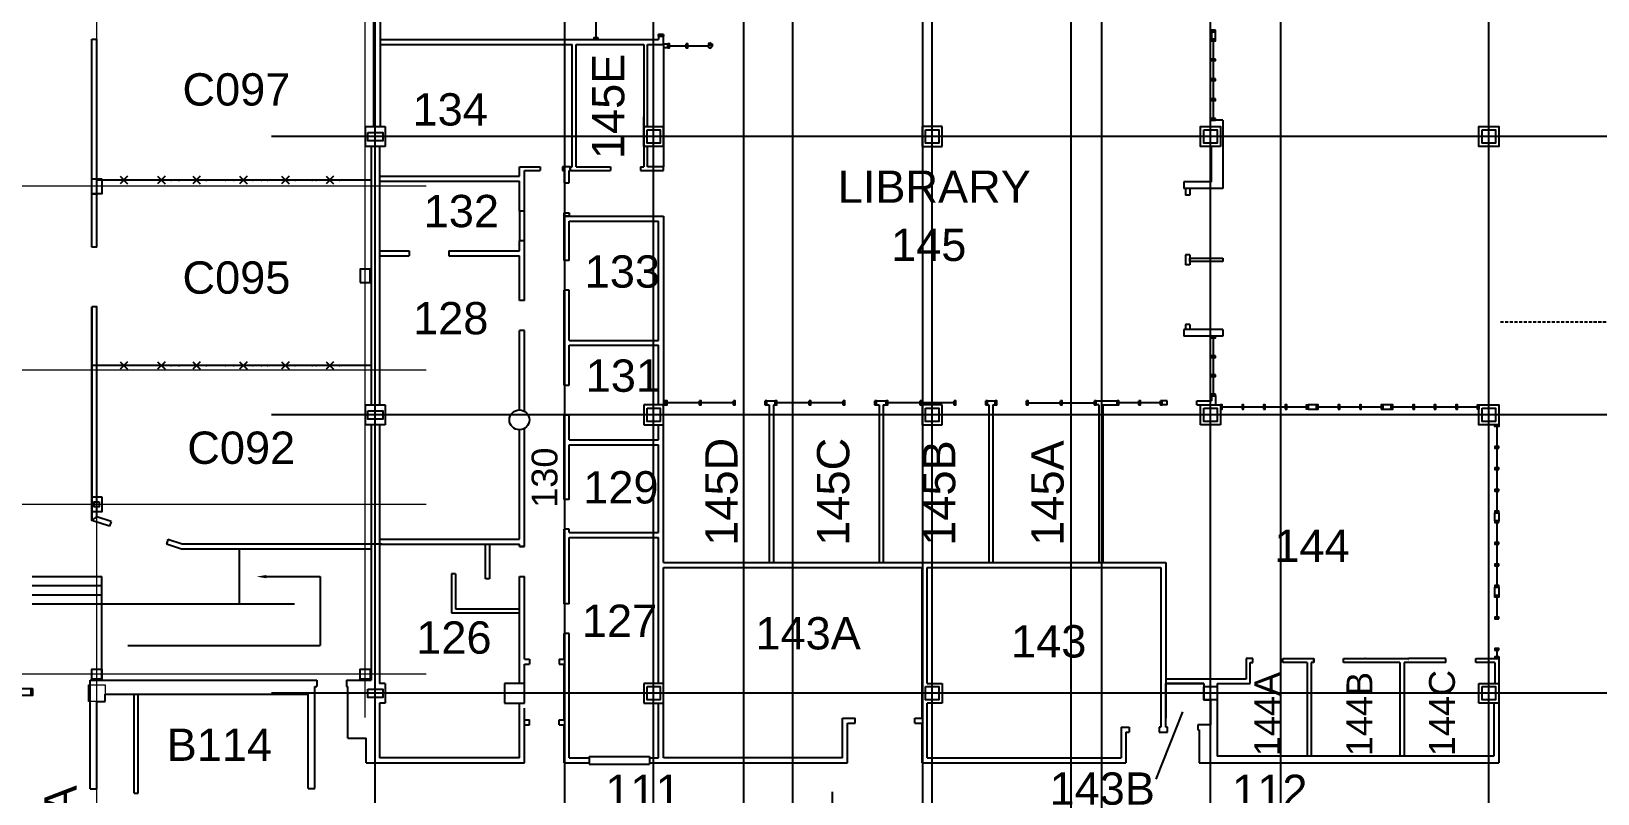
# Model space of a CAD drawing. Extents: x -222 to 8565, y -1562 to 5304.
# Drawn here: x 3230 to 5121, y 1980 to 2900 of the extents above; entities that cross this region are included whole.
import ezdxf
from ezdxf.enums import TextEntityAlignment as Align

# ---------------------------------------------------------------- set-up
doc = ezdxf.new("R2010")
doc.units = 0
doc.header["$LTSCALE"] = 15
doc.header["$MEASUREMENT"] = 0
doc.linetypes.add('HIDDEN', pattern=[0.375, 0.25, -0.125])
doc.layers.get('0').update_dxf_attribs({"linetype": 'CONTINUOUS'})
doc.layers.add('grid', color=251, linetype='CONTINUOUS')
doc.layers.add('room number', color=7, linetype='CONTINUOUS')
doc.layers.add('WALLS', color=7, linetype='CONTINUOUS', lineweight=25)
doc.styles.get("Standard").update_dxf_attribs({"font": 'arial.ttf'})

# ---------------------------------------------------------------- blocks, each defined once
blk = doc.blocks.new('AZMND')
for p, q in [((0, 0.5), (0, -0.5)), ((1, 0.5), (0, 0.5)), ((1, -0.5), (1, 0.5)), ((0, -0.5), (1, -0.5))]:
    blk.add_line(p, q)

msp = doc.modelspace()

# ---------------------------------------------------------------- linework, layer by layer
at = {"layer": 'grid', "lineweight": 0}
for p, q in [((3633.4, 2071.3), (3633.4, 5224.8)), ((3309.4, 2639.3), (3309.4, 5126.4)), ((3706.9, 2712.7), (1386.5, 2712.7)), ((3309.4, 704), (3309.4, 2567.3)), ((3706.9, 2490.7), (1386.5, 2490.7)), ((3706.9, 2328.7), (1386.5, 2328.7)), ((3706.9, 2123.7), (1386.5, 2123.7))]:
    msp.add_line(p, q, dxfattribs=at)
at = {"layer": 'grid'}
for p, q in [((3645.4, 704), (3645.4, 5126.4)), ((3874.4, -1064.4), (3874.4, 5126.4)), ((3981.4, 258.5), (3981.4, 5126.4)), ((4090.4, -1064.4), (4090.4, 5126.4)), ((4306.4, -1064.4), (4306.4, 5126.4)), ((4317.4, 266.4), (4317.4, 5126.4)), ((4317.4, 266.4), (4317.4, 5126.4)), ((4522.4, -1064.4), (4522.4, 5126.4)), ((4653.4, -1064.4), (4653.4, 5126.4)), ((4738.4, -1064.4), (4738.4, 5126.4)), ((4989.4, 1060.2), (4989.4, 5126.4)), ((4149.4, 1567.8), (4149.4, 4957.9)), ((4485.4, 258.5), (4485.4, 4957.9)), ((4485.4, 258.5), (4485.4, 4957.9)), ((8485.8, 2772.7), (3520.1, 2772.7)), ((8485.8, 2436.7), (3520.1, 2436.7)), ((8485.8, 2100.7), (3520.1, 2100.7)), ((4197.4, 262.8), (4197.4, 1981.9)), ((4197.4, 262.8), (4197.4, 1981.9))]:
    msp.add_line(p, q, dxfattribs=at)
at = {"layer": 'grid', "linetype": 'HIDDEN'}
msp.add_line((5541.4, 2548.7), (5001.4, 2548.7), dxfattribs=at)
at = {"layer": 'grid'}
for points in [[(3973.4, 2780.7), (3989.4, 2780.7), (3989.4, 2764.7), (3973.4, 2764.7)], [(4309.4, 2780.7), (4325.4, 2780.7), (4325.4, 2764.7), (4309.4, 2764.7)], [(4645.4, 2780.7), (4661.4, 2780.7), (4661.4, 2764.7), (4645.4, 2764.7)], [(4981.4, 2780.7), (4997.4, 2780.7), (4997.4, 2764.7), (4981.4, 2764.7)], [(3636.4, 2777.7), (3654.4, 2777.7), (3654.4, 2767.7), (3636.4, 2767.7)], [(3636.4, 2441.7), (3654.4, 2441.7), (3654.4, 2431.7), (3636.4, 2431.7)], [(3973.4, 2444.7), (3989.4, 2444.7), (3989.4, 2428.7), (3973.4, 2428.7)], [(4309.4, 2444.7), (4325.4, 2444.7), (4325.4, 2428.7), (4309.4, 2428.7)], [(4645.4, 2444.7), (4661.4, 2444.7), (4661.4, 2428.7), (4645.4, 2428.7)], [(4981.4, 2444.7), (4997.4, 2444.7), (4997.4, 2428.7), (4981.4, 2428.7)], [(3636.4, 2105.7), (3654.4, 2105.7), (3654.4, 2095.7), (3636.4, 2095.7)], [(3973.4, 2108.7), (3989.4, 2108.7), (3989.4, 2092.7), (3973.4, 2092.7)], [(4309.4, 2108.7), (4325.4, 2108.7), (4325.4, 2092.7), (4309.4, 2092.7)], [(4645.4, 2108.7), (4661.4, 2108.7), (4661.4, 2092.7), (4645.4, 2092.7)], [(4981.4, 2108.7), (4997.4, 2108.7), (4997.4, 2092.7), (4981.4, 2092.7)]]:
    msp.add_lwpolyline(points, close=True, dxfattribs=at)
at = {"layer": 'grid', "lineweight": 0}
msp.add_lwpolyline([(3299.4, 2110.7), (3319.4, 2110.7), (3319.4, 2090.7), (3299.4, 2090.7)], close=True, dxfattribs=at)
at = {"layer": 'room number'}
for p, q in [((4587.7, 1997.1), (4620, 2078.5)), ((4639.9, 2056.7), (4639.9, 2016.7))]:
    msp.add_line(p, q, dxfattribs=at)
at = {"layer": 'WALLS'}
for p, q in [((3643.4, 3635.5), (3643.4, 2784.7)), ((3651.4, 3104.5), (3651.4, 2784.7)), ((3911.9, 2889.7), (3911.9, 2930.6)), ((3987.4, 2893.7), (3993.4, 2893.7)), ((3987.4, 2893.7), (3987.4, 2889.7)), ((3993.4, 2895.7), (3988.4, 2895.7)), ((3993.4, 2893.7), (3988.4, 2893.7)), ((3988.4, 2893.7), (3993.4, 2893.7)), ((3993.4, 2883.7), (3993.4, 2893.7)), ((4659.4, 2899), (4654.4, 2899)), ((4654.4, 2899), (4659.4, 2899)), ((3303.4, 2890.2), (3309.4, 2890.2)), ((3303.4, 2639.3), (3303.4, 2890.2)), ((3309.4, 2639.3), (3309.4, 2890.2)), ((3651.4, 2889.7), (3987.4, 2889.7)), ((3651.4, 2883.7), (3882.9, 2883.7)), ((3882.9, 2736.3), (3882.9, 2883.7)), ((3887.9, 2736.3), (3887.9, 2883.7)), ((3887.9, 2883.7), (3969.4, 2883.7)), ((3914.3, 2891.7), (3909.4, 2891.7)), ((3914.3, 2889.7), (3909.4, 2889.7)), ((3909.4, 2889.7), (3914.3, 2889.7)), ((3969.4, 2883.7), (3969.4, 2736.3)), ((3973.9, 2883.7), (3993.4, 2883.7)), ((3973.9, 2784.7), (3973.9, 2883.7)), ((3993.4, 2883.7), (3993.4, 2736.3)), ((3994, 2884.6), (3998.6, 2884.6)), ((3998.6, 2879.7), (3994, 2879.7)), ((3998.6, 2884.6), (3998.6, 2879.7)), ((3998.6, 2879.7), (3998.6, 2884.6)), ((3998.6, 2884.6), (3998.6, 2879.7)), ((3998.6, 2879.7), (3998.6, 2884.6)), ((4000.6, 2879.7), (4000.6, 2884.6)), ((4000.6, 2879.7), (4000.6, 2884.6)), ((4000.6, 2882.1), (4047.8, 2882.1)), ((4020.8, 2879.7), (4020.8, 2884.6)), ((4022.8, 2879.7), (4022.8, 2884.6)), ((4022.8, 2879.7), (4022.8, 2884.6)), ((4047.8, 2884.6), (4048.9, 2886.2)), ((4047.8, 2879.7), (4047.8, 2884.6)), ((4051.8, 2881.7), (4047.8, 2884.6)), ((4047.8, 2879.7), (4050.3, 2879.7)), ((4048.9, 2886.2), (4052.9, 2883.3)), ((4050.3, 2879.7), (4052.9, 2883.3)), ((4051.8, 2881.7), (4052.9, 2883.3)), ((4659.4, 2890.3), (4654.4, 2890.3)), ((4659.4, 2888.3), (4654.4, 2888.3)), ((4654.4, 2888.3), (4659.4, 2888.3)), ((4656.9, 2866.3), (4656.9, 2888.3)), ((4659.4, 2866.3), (4654.4, 2866.3)), ((4659.4, 2864.3), (4654.4, 2864.3)), ((4654.4, 2864.3), (4659.4, 2864.3)), ((4656.9, 2842.3), (4656.9, 2864.3)), ((4659.4, 2842.3), (4654.4, 2842.3)), ((4659.4, 2840.3), (4654.4, 2840.3)), ((4654.4, 2840.3), (4659.4, 2840.3)), ((4656.9, 2818.3), (4656.9, 2840.3)), ((4659.4, 2818.3), (4654.4, 2818.3)), ((4659.4, 2816.3), (4654.4, 2816.3)), ((4654.4, 2816.3), (4659.4, 2816.3)), ((4656.9, 2794.3), (4656.9, 2816.3)), ((3633.4, 2784.7), (3657.4, 2784.7)), ((3633.4, 2784.7), (3633.4, 2760.7)), ((3657.4, 2784.7), (3657.4, 2760.7)), ((3969.4, 2760.7), (3969.4, 2796.7)), ((3969.4, 2784.7), (3993.4, 2784.7)), ((3993.4, 2760.7), (3993.4, 2784.7)), ((3993.4, 2760.7), (3993.4, 2784.7)), ((4329.4, 2784.7), (4305.4, 2784.7)), ((4305.4, 2784.7), (4305.4, 2760.7)), ((4329.4, 2760.7), (4329.4, 2784.7)), ((4659.4, 2794.3), (4654.4, 2794.3)), ((4668.4, 2792.3), (4654.4, 2792.3)), ((4659.4, 2792.3), (4654.4, 2792.3)), ((4654.4, 2792.3), (4659.4, 2792.3)), ((4668.4, 2792.3), (4668.4, 2709.9)), ((3657.4, 2760.7), (3633.4, 2760.7)), ((3640.4, 2760.7), (3640.4, 2448.7)), ((3650.4, 2760.7), (3650.4, 2448.7)), ((3993.4, 2760.7), (3969.4, 2760.7)), ((3973.9, 2736.3), (3973.9, 2760.7)), ((4305.4, 2760.7), (4329.4, 2760.7)), ((4654.4, 2717.9), (4654.4, 2760.7)), ((3346.6, 2724.7), (3337.5, 2715.6)), ((3337.5, 2724.7), (3346.6, 2715.6)), ((3391.9, 2724.7), (3382.8, 2715.6)), ((3382.8, 2724.7), (3391.9, 2715.6)), ((3434.3, 2724.7), (3425.2, 2715.6)), ((3425.2, 2724.7), (3434.3, 2715.6)), ((3490.8, 2724.7), (3481.6, 2715.6)), ((3481.6, 2724.7), (3490.8, 2715.6)), ((3541.5, 2724.7), (3532.4, 2715.6)), ((3532.4, 2724.7), (3541.5, 2715.6)), ((3595.2, 2724.7), (3586.1, 2715.6)), ((3586.1, 2724.7), (3595.2, 2715.6)), ((3650.4, 2724.7), (3819.4, 2724.7)), ((3650.4, 2724.7), (3650.4, 2718.7)), ((3819.4, 2724.7), (3819.4, 2736.3)), ((3819.4, 2736.3), (3844.5, 2736.3)), ((3825.4, 2682.7), (3825.4, 2731.8)), ((3825.4, 2731.8), (3844.5, 2731.8)), ((3844.5, 2736.3), (3844.5, 2731.8)), ((3873.4, 2736.3), (3871.4, 2736.3)), ((3871.4, 2736.3), (3871.4, 2731.8)), ((3871.4, 2731.8), (3873.4, 2731.8)), ((3880.5, 2736.3), (3873.4, 2736.3)), ((3873.4, 2731.8), (3873.4, 2716.7)), ((3879.4, 2716.7), (3879.4, 2731.8)), ((3879.4, 2731.8), (3880.5, 2731.8)), ((3880.5, 2736.3), (3880.5, 2731.8)), ((3880.5, 2736.3), (3882.9, 2736.3)), ((3880.5, 2731.8), (3880.5, 2736.3)), ((3880.5, 2731.8), (3929.4, 2731.8)), ((3887.9, 2736.3), (3929.4, 2736.3)), ((3929.4, 2736.3), (3929.4, 2731.8)), ((3965.4, 2736.3), (3965.4, 2731.8)), ((3965.4, 2736.3), (3969.4, 2736.3)), ((3965.4, 2731.8), (3993.4, 2731.8)), ((3993.4, 2736.3), (3973.9, 2736.3)), ((3993.4, 2731.8), (3993.4, 2736.3)), ((3303.4, 2703.7), (3309.4, 2703.7)), ((3640.4, 2720.1), (3309.4, 2720.1)), ((3650.4, 2718.7), (3819.4, 2718.7)), ((3819.4, 2682.7), (3819.4, 2718.7)), ((3873.4, 2716.7), (3879.4, 2716.7)), ((4654.4, 2717.9), (4621.4, 2717.9)), ((4621.4, 2717.9), (4621.4, 2709.9)), ((4668.4, 2709.9), (4621.4, 2709.9)), ((4623.4, 2709.9), (4623.4, 2701.9)), ((4628.4, 2709.9), (4628.4, 2701.9)), ((4628.4, 2701.9), (4623.4, 2701.9)), ((3825.4, 2682.7), (3819.4, 2682.7)), ((3819.4, 2682.7), (3819.4, 2646.7)), ((3825.4, 2682.7), (3819.4, 2682.7)), ((3825.4, 2646.7), (3825.4, 2682.7)), ((3873.4, 2676.7), (3873.4, 2680.7)), ((3873.4, 2680.7), (3879.4, 2680.7)), ((3873.4, 2623.1), (3873.4, 2676.7)), ((3873.4, 2676.7), (3993.4, 2676.7)), ((3879.4, 2676.7), (3873.4, 2676.7)), ((3879.4, 2680.7), (3879.4, 2676.7)), ((3879.4, 2676.7), (3987.4, 2676.7)), ((3879.4, 2676.7), (3987.4, 2676.7)), ((3879.4, 2623.1), (3879.4, 2670.7)), ((3879.4, 2670.7), (3987.4, 2670.7)), ((3879.4, 2670.7), (3987.4, 2670.7)), ((3987.4, 2526.7), (3987.4, 2670.7)), ((3993.4, 2676.7), (3993.4, 2448.7)), ((3825.4, 2646.7), (3819.4, 2646.7)), ((3819.4, 2634.7), (3819.4, 2646.7)), ((3825.4, 2574.7), (3825.4, 2646.7)), ((3309.4, 2639.3), (3303.4, 2639.3)), ((3650.4, 2634.7), (3686.4, 2634.7)), ((3650.4, 2628.7), (3686.4, 2628.7)), ((3686.4, 2634.7), (3686.4, 2628.7)), ((3734.4, 2634.7), (3734.4, 2628.7)), ((3734.4, 2634.7), (3819.4, 2634.7)), ((3734.4, 2628.7), (3819.4, 2628.7)), ((3819.4, 2574.7), (3819.4, 2628.7)), ((4628.4, 2629.9), (4623.4, 2629.9)), ((4623.4, 2629.9), (4623.4, 2617.9)), ((4628.4, 2629.9), (4628.4, 2617.9)), ((3879.4, 2623.1), (3873.4, 2623.1)), ((4628.4, 2617.9), (4623.4, 2617.9)), ((4628.4, 2621.9), (4628.4, 2625.9)), ((4628.4, 2625.9), (4668.4, 2625.9)), ((4668.4, 2621.9), (4628.4, 2621.9)), ((4668.4, 2625.9), (4668.4, 2621.9)), ((4668.4, 2623.9), (4668.4, 2621.9)), ((3825.4, 2574.7), (3819.4, 2574.7)), ((3873.4, 2472.7), (3873.4, 2587.1)), ((3879.4, 2587.1), (3873.4, 2587.1)), ((3879.4, 2526.7), (3879.4, 2587.1)), ((3303.4, 2309.3), (3303.4, 2567.3)), ((3309.4, 2567.3), (3303.4, 2567.3)), ((3309.4, 2337.7), (3309.4, 2567.3)), ((3819.4, 2442.7), (3819.4, 2538.7)), ((3825.4, 2538.7), (3819.4, 2538.7)), ((3825.4, 2441.1), (3825.4, 2538.7)), ((4668.4, 2539.9), (4621.4, 2539.9)), ((4621.4, 2539.9), (4621.4, 2531.9)), ((4623.4, 2545.9), (4623.4, 2539.9)), ((4628.4, 2545.9), (4623.4, 2545.9)), ((4628.4, 2545.9), (4628.4, 2539.9)), ((4668.4, 2539.9), (4668.4, 2531.9)), ((3879.4, 2526.7), (3987.4, 2526.7)), ((3879.4, 2520.7), (3987.4, 2520.7)), ((3879.4, 2472.7), (3879.4, 2520.7)), ((3987.4, 2448.7), (3987.4, 2520.7)), ((4668.4, 2531.9), (4621.4, 2531.9)), ((4659.4, 2531.9), (4654.4, 2531.9)), ((4659.4, 2529.9), (4654.4, 2529.9)), ((4654.4, 2529.9), (4659.4, 2529.9)), ((4656.9, 2507.9), (4656.9, 2529.9)), ((3309.4, 2496.3), (3303.4, 2496.3)), ((3640.4, 2496.3), (3309.4, 2496.3)), ((3346.6, 2500.9), (3337.5, 2491.8)), ((3337.5, 2500.9), (3346.6, 2491.8)), ((3391.9, 2500.9), (3382.8, 2491.8)), ((3382.8, 2500.9), (3391.9, 2491.8)), ((3434.3, 2500.9), (3425.2, 2491.8)), ((3425.2, 2500.9), (3434.3, 2491.8)), ((3490.8, 2500.9), (3481.6, 2491.8)), ((3481.6, 2500.9), (3490.8, 2491.8)), ((3541.5, 2500.9), (3532.4, 2491.8)), ((3532.4, 2500.9), (3541.5, 2491.8)), ((3595.2, 2500.9), (3586.1, 2491.8)), ((3586.1, 2500.9), (3595.2, 2491.8)), ((4659.4, 2507.9), (4654.4, 2507.9)), ((4659.4, 2505.9), (4654.4, 2505.9)), ((4654.4, 2505.9), (4659.4, 2505.9)), ((4656.9, 2484.9), (4656.9, 2505.9)), ((4659.4, 2484.9), (4654.4, 2484.9)), ((4659.4, 2484.9), (4654.4, 2484.9)), ((4659.4, 2482.9), (4654.4, 2482.9)), ((4659.4, 2482.9), (4654.4, 2482.9)), ((4654.4, 2482.9), (4659.4, 2482.9)), ((4656.9, 2461.9), (4656.9, 2482.9)), ((3873.4, 2472.7), (3879.4, 2472.7)), ((4659.4, 2461.9), (4654.4, 2461.9)), ((4659.4, 2461.9), (4654.4, 2461.9)), ((4659.4, 2459.9), (4654.4, 2459.9)), ((4659.4, 2459.9), (4654.4, 2459.9)), ((4654.4, 2459.9), (4659.4, 2459.9)), ((4654.4, 2459.9), (4654.4, 2453.7)), ((4659.4, 2459.9), (4659.4, 2448.7)), ((3633.4, 2448.7), (3657.4, 2448.7)), ((3633.4, 2448.7), (3633.4, 2424.7)), ((3657.4, 2448.7), (3657.4, 2424.7)), ((3993.4, 2448.7), (3969.4, 2448.7)), ((3969.4, 2448.7), (3969.4, 2424.7)), ((3995.9, 2453.7), (3993.4, 2453.7)), ((3993.4, 2258.7), (3993.4, 2448.7)), ((3993.4, 2448.7), (3995.9, 2448.7)), ((3995.9, 2448.7), (3995.9, 2453.7)), ((3997.9, 2448.7), (3997.9, 2453.7)), ((4036.9, 2451.2), (3997.9, 2451.2)), ((4036.9, 2448.7), (4036.9, 2453.7)), ((4038.9, 2448.7), (4038.9, 2453.7)), ((4038.9, 2448.7), (4038.9, 2453.7)), ((4077.9, 2451.2), (4038.9, 2451.2)), ((4077.9, 2448.7), (4077.9, 2453.7)), ((4079.9, 2448.7), (4079.9, 2453.7)), ((4079.9, 2448.7), (4079.9, 2453.7)), ((4079.9, 2448.7), (4079.9, 2453.7)), ((4115.9, 2448.7), (4115.9, 2453.7)), ((4115.9, 2448.7), (4121, 2448.7)), ((4117.9, 2448.7), (4117.9, 2453.7)), ((4117.9, 2448.7), (4117.9, 2453.7)), ((4117.9, 2453.7), (4128.2, 2453.7)), ((4121, 2448.7), (4121, 2258.7)), ((4125.9, 2448.7), (4125.9, 2258.7)), ((4125.9, 2448.7), (4128.2, 2448.7)), ((4128.2, 2448.7), (4128.2, 2453.7)), ((4130.2, 2448.7), (4130.2, 2453.7)), ((4130.2, 2448.7), (4130.2, 2453.7)), ((4169.2, 2451.2), (4130.2, 2451.2)), ((4169.2, 2448.7), (4169.2, 2453.7)), ((4171.2, 2448.7), (4171.2, 2453.7)), ((4171.2, 2448.7), (4171.2, 2453.7)), ((4210.2, 2451.2), (4171.2, 2451.2)), ((4210.2, 2448.7), (4210.2, 2453.7)), ((4212.2, 2448.7), (4212.2, 2453.7)), ((4212.2, 2448.7), (4212.2, 2453.7)), ((4212.2, 2448.7), (4212.2, 2453.7)), ((4248.2, 2448.7), (4248.2, 2453.7)), ((4248.2, 2448.7), (4253.5, 2448.7)), ((4250.2, 2448.7), (4250.2, 2453.7)), ((4250.2, 2448.7), (4250.2, 2453.7)), ((4250.2, 2453.7), (4262.1, 2453.7)), ((4253.5, 2448.7), (4253.5, 2258.7)), ((4258.4, 2448.7), (4258.4, 2258.7)), ((4258.4, 2448.7), (4262.1, 2448.7)), ((4262.1, 2448.7), (4262.1, 2453.7)), ((4264.1, 2448.7), (4264.1, 2453.7)), ((4264.1, 2448.7), (4264.1, 2453.7)), ((4303.1, 2451.2), (4264.1, 2451.2)), ((4303.1, 2448.7), (4303.1, 2453.7)), ((4305.1, 2448.7), (4305.1, 2453.7)), ((4305.1, 2448.7), (4305.1, 2453.7)), ((4344.1, 2451.2), (4305.1, 2451.2)), ((4329.4, 2448.7), (4305.4, 2448.7)), ((4305.4, 2448.7), (4305.4, 2424.7)), ((4329.4, 2424.7), (4329.4, 2448.7)), ((4344.1, 2448.7), (4344.1, 2453.7)), ((4346.1, 2448.7), (4346.1, 2453.7)), ((4346.1, 2448.7), (4346.1, 2453.7)), ((4346.1, 2448.7), (4346.1, 2453.7)), ((4382.1, 2448.7), (4382.1, 2453.7)), ((4382.1, 2453.7), (4395.4, 2453.7)), ((4382.1, 2448.7), (4386, 2448.7)), ((4384.1, 2448.7), (4384.1, 2453.7)), ((4384.1, 2448.7), (4384.1, 2453.7)), ((4386, 2448.7), (4386, 2258.7)), ((4390.9, 2448.7), (4390.9, 2258.7)), ((4390.9, 2448.7), (4395.4, 2448.7)), ((4393.4, 2448.7), (4393.4, 2453.7)), ((4395.4, 2448.7), (4395.4, 2453.7)), ((4395.4, 2448.7), (4395.4, 2453.7)), ((4431.4, 2448.7), (4431.4, 2453.7)), ((4433.4, 2448.7), (4433.4, 2453.7)), ((4433.4, 2448.7), (4433.4, 2453.7)), ((4433.4, 2451.2), (4472.4, 2451.2)), ((4472.4, 2448.7), (4472.4, 2453.7)), ((4474.4, 2448.7), (4474.4, 2453.7)), ((4474.4, 2448.7), (4474.4, 2453.7)), ((4474.4, 2451.2), (4513.4, 2451.2)), ((4513.4, 2448.7), (4513.4, 2453.7)), ((4515.4, 2448.7), (4515.4, 2453.7)), ((4515.4, 2448.7), (4515.4, 2453.7)), ((4515.4, 2453.7), (4540.9, 2453.7)), ((4518.5, 2448.7), (4515.4, 2448.7)), ((4518.5, 2448.7), (4518.5, 2258.7)), ((4523.4, 2448.7), (4523.4, 2258.7)), ((4523.4, 2448.7), (4540.9, 2448.7)), ((4540.9, 2448.7), (4540.9, 2453.7)), ((4542.9, 2448.7), (4542.9, 2453.7)), ((4542.9, 2448.7), (4542.9, 2453.7)), ((4566.9, 2451.2), (4542.9, 2451.2)), ((4566.9, 2448.7), (4566.9, 2453.7)), ((4568.9, 2448.7), (4568.9, 2453.7)), ((4568.9, 2448.7), (4568.9, 2453.7)), ((4592.9, 2451.2), (4568.9, 2451.2)), ((4592.9, 2448.7), (4592.9, 2453.7)), ((4594.9, 2448.7), (4594.9, 2453.7)), ((4594.9, 2448.7), (4594.9, 2453.7)), ((4600.9, 2453.7), (4594.9, 2453.7)), ((4600.9, 2448.7), (4594.9, 2448.7)), ((4600.9, 2448.7), (4600.9, 2453.7)), ((4636.9, 2453.7), (4654.4, 2453.7)), ((4636.9, 2448.7), (4636.9, 2453.7)), ((4636.9, 2448.7), (4651, 2448.7)), ((4641.4, 2448.7), (4653.4, 2448.7)), ((4641.4, 2448.7), (4653.4, 2448.7)), ((4641.4, 2424.7), (4641.4, 2448.7)), ((4641.4, 2424.7), (4641.4, 2448.7)), ((4653.4, 2448.7), (4665.4, 2448.7)), ((4653.4, 2448.7), (4665.4, 2448.7)), ((4653.4, 2448.7), (4665.4, 2448.7)), ((4653.4, 2448.7), (4665.4, 2448.7)), ((4653.4, 2448.7), (4665.4, 2448.7)), ((4653.4, 2448.7), (4665.4, 2448.7)), ((4665.4, 2448.7), (4665.4, 2424.7)), ((4665.4, 2448.7), (4665.4, 2424.7)), ((4691.4, 2446.2), (4667.4, 2446.2)), ((4717.4, 2446.2), (4693.4, 2446.2)), ((4743.4, 2446.2), (4719.4, 2446.2)), ((4769.4, 2446.2), (4745.4, 2446.2)), ((4771.4, 2443.7), (4771.4, 2448.7)), ((4807.4, 2446.2), (4783.4, 2446.2)), ((4833.4, 2446.2), (4809.4, 2446.2)), ((4859.4, 2446.2), (4835.4, 2446.2)), ((4897.4, 2446.2), (4873.4, 2446.2)), ((4923.4, 2446.2), (4899.4, 2446.2)), ((4949.4, 2446.2), (4925.4, 2446.2)), ((4975.4, 2446.2), (4951.4, 2446.2)), ((4977.4, 2443.7), (4977.4, 2448.7)), ((3657.4, 2424.7), (3633.4, 2424.7)), ((3640.4, 2424.7), (3640.4, 2116.7)), ((3650.4, 2424.7), (3650.4, 2112.7)), ((3825.4, 2277.7), (3825.4, 2420.3)), ((3873.4, 2334.7), (3873.4, 2436.7)), ((3873.4, 2436.7), (3879.4, 2436.7)), ((3879.4, 2406.7), (3879.4, 2436.7)), ((3969.4, 2424.7), (3993.4, 2424.7)), ((3987.4, 2406.7), (3987.4, 2424.7)), ((4305.4, 2424.7), (4329.4, 2424.7)), ((4653.4, 2424.7), (4641.4, 2424.7)), ((4653.4, 2424.7), (4641.4, 2424.7)), ((4665.4, 2424.7), (4653.4, 2424.7)), ((4665.4, 2424.7), (4653.4, 2424.7)), ((5001.4, 2424.7), (4996.4, 2424.7)), ((4998.9, 2422.7), (4998.9, 2398.7)), ((3819.4, 2286.7), (3819.4, 2418.7)), ((3879.4, 2406.7), (3987.4, 2406.7)), ((3879.4, 2334.7), (3879.4, 2400.7)), ((3879.4, 2400.7), (3987.4, 2400.7)), ((3987.4, 2294.7), (3987.4, 2400.7)), ((4998.9, 2396.7), (4998.9, 2372.7)), ((4998.9, 2370.7), (4998.9, 2346.7)), ((4998.9, 2344.7), (4998.9, 2320.7)), ((3879.4, 2334.7), (3873.4, 2334.7)), ((3324.8, 2302.5), (3303.4, 2309.3)), ((3309.4, 2313.7), (3309.4, 2319.7)), ((3326.6, 2308.2), (3309.4, 2313.7)), ((3326.6, 2308.2), (3324.8, 2302.5)), ((4998.9, 2306.7), (4998.9, 2282.7)), ((3873.4, 2208.7), (3873.4, 2298.7)), ((3879.4, 2298.7), (3873.4, 2298.7)), ((3879.4, 2294.7), (3879.4, 2298.7)), ((3879.4, 2294.7), (3987.4, 2294.7)), ((3879.4, 2208.7), (3879.4, 2288.7)), ((3879.4, 2288.7), (3987.4, 2288.7)), ((3987.4, 2112.7), (3987.4, 2288.7)), ((3395.2, 2286.2), (3393.4, 2280.5)), ((3411.5, 2274.7), (3393.4, 2280.5)), ((3412.4, 2280.7), (3395.2, 2286.2)), ((3640.4, 2274.7), (3411.5, 2274.7)), ((3640.4, 2280.7), (3412.4, 2280.7)), ((3481.3, 2274.7), (3481.3, 2208.7)), ((3653.4, 2280.7), (3640.4, 2280.7)), ((3650.4, 2286.7), (3819.4, 2286.7)), ((3650.4, 2280.7), (3819.4, 2280.7)), ((3778.4, 2238.7), (3778.4, 2280.7)), ((3778.4, 2280.7), (3783.4, 2280.7)), ((3783.4, 2280.7), (3783.4, 2238.7)), ((3819.4, 2277.7), (3819.4, 2280.7)), ((3819.4, 2277.7), (3825.4, 2277.7)), ((3825.4, 2277.7), (3819.4, 2277.7)), ((4998.9, 2280.7), (4998.9, 2256.7)), ((3993.4, 2258.7), (4599.4, 2258.7)), ((3993.4, 2258.7), (4599.4, 2258.7)), ((3993.4, 2022.7), (3993.4, 2252.7)), ((3993.4, 2252.7), (4305.4, 2252.7)), ((3993.4, 2252.7), (4305.4, 2252.7)), ((4305.4, 2070.7), (4305.4, 2252.7)), ((4311.4, 2252.7), (4593.4, 2252.7)), ((4311.4, 2112.7), (4311.4, 2252.7)), ((4311.4, 2252.7), (4593.4, 2252.7)), ((4569.4, 2258.7), (4599.4, 2258.7)), ((4569.4, 2252.7), (4593.4, 2252.7)), ((4593.4, 2252.7), (4593.4, 2070.7)), ((4593.4, 2252.7), (4593.4, 2059.7)), ((4599.4, 2258.7), (4599.4, 2070.7)), ((4599.4, 2258.7), (4599.4, 2070.7)), ((4998.9, 2254.7), (4998.9, 2230.7)), ((3231.5, 2241.7), (3315.5, 2241.7)), ((3231.5, 2230.7), (3315.5, 2230.7)), ((3315.5, 2116.7), (3315.5, 2241.7)), ((3514.2, 2241.5), (3578.8, 2241.5)), ((3578.8, 2241.5), (3578.8, 2158.2)), ((3742.4, 2244.7), (3737.4, 2244.7)), ((3737.4, 2244.7), (3737.4, 2202.7)), ((3742.4, 2244.7), (3742.4, 2202.7)), ((3783.4, 2238.7), (3778.4, 2238.7)), ((3819.4, 2112.7), (3819.4, 2241.7)), ((3819.4, 2241.7), (3825.4, 2241.7)), ((3825.4, 2141.7), (3825.4, 2241.7)), ((3231.5, 2219.7), (3315.5, 2219.7)), ((5001.4, 2218.7), (4996.4, 2218.7)), ((4998.9, 2216.7), (4998.9, 2192.7)), ((3231.5, 2208.7), (3548.1, 2208.7)), ((3737.4, 2202.7), (3737.4, 2197.7)), ((3737.4, 2197.7), (3819.4, 2197.7)), ((3742.4, 2202.7), (3819.4, 2202.7)), ((3819.4, 2197.7), (3819.4, 2202.7)), ((3879.4, 2208.7), (3873.4, 2208.7)), ((3347, 2158.2), (3578.8, 2158.2)), ((3879.4, 2172.7), (3873.4, 2172.7)), ((3873.4, 2141.7), (3873.4, 2172.7)), ((3879.4, 2022.7), (3879.4, 2172.7)), ((3825.4, 2141.7), (3831.4, 2141.7)), ((3831.4, 2141.7), (3831.4, 2135.7)), ((3867.4, 2141.7), (3867.4, 2135.7)), ((3867.4, 2141.7), (3873.4, 2141.7)), ((4701.4, 2142.7), (4696.4, 2142.7)), ((4696.4, 2142.7), (4696.4, 2117.7)), ((4704.5, 2142.7), (4701.4, 2142.7)), ((4701.4, 2112.7), (4701.4, 2137.7)), ((4701.4, 2137.7), (4704.4, 2137.7)), ((4704.4, 2137.7), (4704.5, 2137.7)), ((4704.5, 2137.7), (4704.5, 2142.7)), ((4740.5, 2137.7), (4740.5, 2142.7)), ((4740.5, 2142.7), (4777.9, 2142.7)), ((4769.9, 2137.7), (4740.5, 2137.7)), ((4769.9, 2137.7), (4769.9, 2024.7)), ((4774.9, 2137.7), (4774.9, 2024.7)), ((4777.9, 2137.7), (4774.9, 2137.7)), ((4777.9, 2142.7), (4777.9, 2137.7)), ((4777.9, 2137.7), (4777.9, 2142.7)), ((4813.9, 2137.7), (4813.9, 2142.7)), ((4813.9, 2142.7), (4892.2, 2142.7)), ((4881.9, 2137.7), (4813.9, 2137.7)), ((4840.5, 2142.7), (4839.7, 2142.7)), ((4840.5, 2142.7), (4841.4, 2142.7)), ((4881.9, 2137.7), (4881.9, 2024.7)), ((4886.9, 2137.7), (4886.9, 2024.7)), ((4937.4, 2137.7), (4886.9, 2137.7)), ((4891.9, 2141.7), (4892.2, 2141.7)), ((4891.9, 2141.7), (4892.2, 2141.7)), ((4937.4, 2142.7), (4892.2, 2142.7)), ((4937.4, 2137.7), (4937.4, 2142.7)), ((4973.4, 2137.7), (4973.4, 2142.7)), ((4973.4, 2142.7), (4996.4, 2142.7)), ((4996.4, 2137.7), (4973.4, 2137.7)), ((4996.4, 2144.7), (4996.4, 2143.7)), ((4996.4, 2137.7), (4996.4, 2112.7)), ((4998.9, 2152.7), (4998.9, 2144.7)), ((5001.4, 2144.7), (5001.4, 2112.7)), ((3825.4, 2135.7), (3831.4, 2135.7)), ((3825.4, 2088.7), (3825.4, 2135.7)), ((3867.4, 2135.7), (3873.4, 2135.7)), ((3873.4, 2068.7), (3873.4, 2135.7)), ((4696.4, 2117.7), (4599.4, 2117.7)), ((3231.9, 2106.2), (1965.4, 2106.2)), ((3231.9, 2098.2), (1965.4, 2098.2)), ((3231.9, 2106.2), (3231.9, 2098.2)), ((3301.4, 2116.7), (3574.9, 2116.7)), ((3301.4, 1985.4), (3301.4, 2116.7)), ((3301.4, 1985.4), (3301.4, 2116.7)), ((3319.4, 2099.7), (3564.4, 2099.7)), ((3319.4, 2090.7), (3319.4, 2099.7)), ((3354.4, 1980.3), (3354.4, 2099.7)), ((3359.4, 1980.3), (3359.4, 2099.7)), ((3564.4, 1985.7), (3564.4, 2099.7)), ((3572.4, 2108.7), (3574.9, 2108.7)), ((3572.4, 1985.7), (3572.4, 2108.7)), ((3574.9, 2116.7), (3574.9, 2108.7)), ((3610.9, 2116.7), (3610.9, 2108.7)), ((3610.9, 2116.7), (3640.4, 2116.7)), ((3610.9, 2108.7), (3612.4, 2108.7)), ((3612.4, 2046.7), (3612.4, 2108.7)), ((3657.4, 2112.7), (3650.4, 2112.7)), ((3657.4, 2112.7), (3657.4, 2088.7)), ((3825.4, 2112.7), (3801.4, 2112.7)), ((3801.4, 2112.7), (3801.4, 2088.7)), ((3993.4, 2112.7), (3969.4, 2112.7)), ((3969.4, 2112.7), (3969.4, 2088.7)), ((4311.4, 2112.7), (4329.4, 2112.7)), ((4329.4, 2112.7), (4329.4, 2088.7)), ((4645.4, 2112.7), (4599.4, 2112.7)), ((4599.4, 2059.7), (4599.4, 2112.7)), ((4599.4, 2112.7), (4645.4, 2112.7)), ((4645.4, 2112.7), (4645.4, 2092.7)), ((4661.4, 2112.7), (4701.4, 2112.7)), ((4661.4, 2112.7), (4661.4, 2024.7)), ((4977.4, 2112.7), (5001.4, 2112.7)), ((4977.4, 2088.7), (4977.4, 2112.7)), ((4977.4, 2112.7), (5001.4, 2112.7)), ((4977.4, 2088.7), (4977.4, 2112.7)), ((5001.4, 2112.7), (5001.4, 2016.7)), ((5001.4, 2112.7), (5001.4, 2088.7)), ((5001.4, 2112.7), (5001.4, 2088.7)), ((3309.4, 2090.7), (3319.4, 2090.7)), ((3309.4, 1985.4), (3309.4, 2090.7)), ((3657.4, 2088.7), (3650.4, 2088.7)), ((3650.4, 2088.7), (3650.4, 2022.7)), ((3801.4, 2088.7), (3825.4, 2088.7)), ((3819.4, 2022.7), (3819.4, 2088.7)), ((3825.4, 2016.7), (3825.4, 2082.7)), ((3969.4, 2088.7), (3993.4, 2088.7)), ((3987.4, 2022.7), (3987.4, 2088.7)), ((4311.4, 2022.7), (4311.4, 2088.7)), ((4329.4, 2088.7), (4311.4, 2088.7)), ((4645.4, 2092.7), (4653.4, 2092.7)), ((4653.4, 2092.7), (4653.4, 2062.7)), ((5001.4, 2088.7), (4977.4, 2088.7)), ((5001.4, 2088.7), (4977.4, 2088.7)), ((4995.4, 2088.7), (4995.4, 2024.7)), ((3825.4, 2068.7), (3831.4, 2068.7)), ((3825.4, 2062.7), (3831.4, 2062.7)), ((3831.4, 2062.7), (3831.4, 2068.7)), ((3867.4, 2068.7), (3873.4, 2068.7)), ((3867.4, 2062.7), (3867.4, 2068.7)), ((3867.4, 2062.7), (3873.4, 2062.7)), ((3873.4, 2016.7), (3873.4, 2062.7)), ((4209.4, 2022.7), (4209.4, 2070.7)), ((4209.4, 2070.7), (4224.4, 2070.7)), ((4215.4, 2016.7), (4215.4, 2064.7)), ((4215.4, 2064.7), (4224.4, 2064.7)), ((4224.4, 2064.7), (4224.4, 2070.7)), ((4296.4, 2070.7), (4305.4, 2070.7)), ((4296.4, 2064.7), (4296.4, 2070.7)), ((4296.4, 2064.7), (4305.4, 2064.7)), ((4305.4, 2016.7), (4305.4, 2064.7)), ((4653.4, 2062.7), (4637.9, 2062.7)), ((4637.9, 2062.7), (4637.9, 2056.7)), ((3612.4, 2046.7), (3634.4, 2046.7)), ((3634.4, 2016.7), (3634.4, 2046.7)), ((4545.4, 2059.7), (4545.4, 2022.7)), ((4545.4, 2059.7), (4555.4, 2059.7)), ((4551.4, 2053.7), (4551.4, 2016.7)), ((4551.4, 2053.7), (4555.4, 2053.7)), ((4555.4, 2059.7), (4555.4, 2053.7)), ((4555.4, 2059.7), (4555.4, 2053.7)), ((4593.4, 2059.7), (4591.4, 2059.7)), ((4591.4, 2059.7), (4591.4, 2053.7)), ((4591.4, 2053.7), (4601.4, 2053.7)), ((4591.4, 2053.7), (4601.4, 2053.7)), ((4591.4, 2053.7), (4601.4, 2053.7)), ((4601.4, 2059.7), (4599.4, 2059.7)), ((4601.4, 2053.7), (4601.4, 2059.7)), ((4601.4, 2053.7), (4601.4, 2059.7)), ((4601.4, 2053.7), (4601.4, 2059.7)), ((4637.9, 2056.7), (4639.9, 2056.7)), ((4639.9, 2056.7), (4639.9, 2016.7)), ((3819.4, 2022.7), (3650.4, 2022.7)), ((3879.4, 2022.7), (3903.5, 2022.7)), ((3903.5, 2024.2), (3976.3, 2024.2)), ((3903.5, 2024.2), (3903.5, 2015.2)), ((3976.3, 2024.2), (3976.3, 2015.2)), ((3976.3, 2022.7), (3987.4, 2022.7)), ((4209.4, 2022.7), (3993.4, 2022.7)), ((4311.4, 2022.7), (4545.4, 2022.7)), ((4995.4, 2024.7), (4661.4, 2024.7)), ((3634.4, 2016.7), (3825.4, 2016.7)), ((3873.4, 2016.7), (3903.5, 2016.7)), ((3873.4, 2016.7), (3880.3, 2016.7)), ((3903.5, 2015.2), (3976.3, 2015.2)), ((3976.3, 2016.7), (4215.4, 2016.7)), ((4305.4, 2016.7), (4551.4, 2016.7)), ((4639.9, 2016.7), (4662.5, 2016.7)), ((4655.4, 2016.7), (5001.4, 2016.7)), ((3301.4, 1985.4), (3309.4, 1985.4)), ((3564.4, 1985.7), (3572.4, 1985.7)), ((3354.4, 1980.3), (3359.4, 1980.3))]:
    msp.add_line(p, q, dxfattribs=at)
for points in [[(3993.4, 2895.7), (3987.4, 2895.7), (3987.4, 2893.7), (3993.4, 2893.7), (3993.4, 2895.7)], [(4659.4, 2901), (4654.4, 2901), (4654.4, 2899), (4659.4, 2899), (4659.4, 2901)], [(4654.4, 2899), (4654.4, 2890.3), (4659.4, 2890.3), (4659.4, 2899), (4654.4, 2899)], [(3914.3, 2891.7), (3909.4, 2891.7), (3909.4, 2889.7), (3914.3, 2889.7), (3914.3, 2891.7)], [(3998.6, 2884.6), (3998.6, 2879.7), (4000.6, 2879.7), (4000.6, 2884.6), (3998.6, 2884.6)], [(4020.8, 2884.6), (4020.8, 2879.7), (4022.8, 2879.7), (4022.8, 2884.6), (4020.8, 2884.6)], [(4659.4, 2890.3), (4654.4, 2890.3), (4654.4, 2888.3), (4659.4, 2888.3), (4659.4, 2890.3)], [(4659.4, 2866.3), (4654.4, 2866.3), (4654.4, 2864.3), (4659.4, 2864.3), (4659.4, 2866.3)], [(4659.4, 2842.3), (4654.4, 2842.3), (4654.4, 2840.3), (4659.4, 2840.3), (4659.4, 2842.3)], [(4659.4, 2818.3), (4654.4, 2818.3), (4654.4, 2816.3), (4659.4, 2816.3), (4659.4, 2818.3)], [(4659.4, 2794.3), (4654.4, 2794.3), (4654.4, 2792.3), (4659.4, 2792.3), (4659.4, 2794.3)], [(3303.4, 2567.3), (3303.4, 2309.3), (3309.4, 2313.7), (3309.4, 2567.3), (3303.4, 2567.3)], [(4659.4, 2531.9), (4654.4, 2531.9), (4654.4, 2529.9), (4659.4, 2529.9), (4659.4, 2531.9)], [(4659.4, 2507.9), (4654.4, 2507.9), (4654.4, 2505.9), (4659.4, 2505.9), (4659.4, 2507.9)], [(4659.4, 2484.9), (4654.4, 2484.9), (4654.4, 2482.9), (4659.4, 2482.9), (4659.4, 2484.9)], [(4659.4, 2461.9), (4654.4, 2461.9), (4654.4, 2459.9), (4659.4, 2459.9), (4659.4, 2461.9)], [(3995.9, 2453.7), (3995.9, 2448.7), (3997.9, 2448.7), (3997.9, 2453.7), (3995.9, 2453.7)], [(4036.9, 2453.7), (4036.9, 2448.7), (4038.9, 2448.7), (4038.9, 2453.7), (4036.9, 2453.7)], [(4077.9, 2453.7), (4077.9, 2448.7), (4079.9, 2448.7), (4079.9, 2453.7), (4077.9, 2453.7)], [(4115.9, 2453.7), (4115.9, 2448.7), (4117.9, 2448.7), (4117.9, 2453.7), (4115.9, 2453.7)], [(4128.2, 2453.7), (4128.2, 2448.7), (4130.2, 2448.7), (4130.2, 2453.7), (4128.2, 2453.7)], [(4169.2, 2453.7), (4169.2, 2448.7), (4171.2, 2448.7), (4171.2, 2453.7), (4169.2, 2453.7)], [(4210.2, 2453.7), (4210.2, 2448.7), (4212.2, 2448.7), (4212.2, 2453.7), (4210.2, 2453.7)], [(4248.2, 2453.7), (4248.2, 2448.7), (4250.2, 2448.7), (4250.2, 2453.7), (4248.2, 2453.7)], [(4262.1, 2453.7), (4262.1, 2448.7), (4264.1, 2448.7), (4264.1, 2453.7), (4262.1, 2453.7)], [(4303.1, 2453.7), (4303.1, 2448.7), (4305.1, 2448.7), (4305.1, 2453.7), (4303.1, 2453.7)], [(4344.1, 2453.7), (4344.1, 2448.7), (4346.1, 2448.7), (4346.1, 2453.7), (4344.1, 2453.7)], [(4382.1, 2453.7), (4382.1, 2448.7), (4384.1, 2448.7), (4384.1, 2453.7), (4382.1, 2453.7)], [(4393.4, 2453.7), (4393.4, 2448.7), (4395.4, 2448.7), (4395.4, 2453.7), (4393.4, 2453.7)], [(4431.4, 2453.7), (4431.4, 2448.7), (4433.4, 2448.7), (4433.4, 2453.7), (4431.4, 2453.7)], [(4472.4, 2453.7), (4472.4, 2448.7), (4474.4, 2448.7), (4474.4, 2453.7), (4472.4, 2453.7)], [(4513.4, 2453.7), (4513.4, 2448.7), (4515.4, 2448.7), (4515.4, 2453.7), (4513.4, 2453.7)], [(4540.9, 2453.7), (4540.9, 2448.7), (4542.9, 2448.7), (4542.9, 2453.7), (4540.9, 2453.7)], [(4566.9, 2453.7), (4566.9, 2448.7), (4568.9, 2448.7), (4568.9, 2453.7), (4566.9, 2453.7)], [(4592.9, 2453.7), (4592.9, 2448.7), (4594.9, 2448.7), (4594.9, 2453.7), (4592.9, 2453.7)], [(4665.4, 2443.7), (4667.4, 2443.7), (4667.4, 2448.7), (4665.4, 2448.7), (4665.4, 2443.7)], [(4691.4, 2443.7), (4693.4, 2443.7), (4693.4, 2448.7), (4691.4, 2448.7), (4691.4, 2443.7)], [(4717.4, 2443.7), (4719.4, 2443.7), (4719.4, 2448.7), (4717.4, 2448.7), (4717.4, 2443.7)], [(4743.4, 2443.7), (4745.4, 2443.7), (4745.4, 2448.7), (4743.4, 2448.7), (4743.4, 2443.7)], [(4771.4, 2443.7), (4769.4, 2443.7), (4769.4, 2448.7), (4771.4, 2448.7), (4771.4, 2443.7)], [(4781.4, 2443.7), (4783.4, 2443.7), (4783.4, 2448.7), (4781.4, 2448.7), (4781.4, 2443.7)], [(4807.4, 2443.7), (4809.4, 2443.7), (4809.4, 2448.7), (4807.4, 2448.7), (4807.4, 2443.7)], [(4833.4, 2443.7), (4835.4, 2443.7), (4835.4, 2448.7), (4833.4, 2448.7), (4833.4, 2443.7)], [(4859.4, 2443.7), (4861.4, 2443.7), (4861.4, 2448.7), (4859.4, 2448.7), (4859.4, 2443.7)], [(4871.4, 2443.7), (4873.4, 2443.7), (4873.4, 2448.7), (4871.4, 2448.7), (4871.4, 2443.7)], [(4897.4, 2443.7), (4899.4, 2443.7), (4899.4, 2448.7), (4897.4, 2448.7), (4897.4, 2443.7)], [(4923.4, 2443.7), (4925.4, 2443.7), (4925.4, 2448.7), (4923.4, 2448.7), (4923.4, 2443.7)], [(4949.4, 2443.7), (4951.4, 2443.7), (4951.4, 2448.7), (4949.4, 2448.7), (4949.4, 2443.7)], [(4977.4, 2443.7), (4975.4, 2443.7), (4975.4, 2448.7), (4977.4, 2448.7), (4977.4, 2443.7)], [(5001.4, 2424.7), (5001.4, 2422.7), (4996.4, 2422.7), (4996.4, 2424.7), (5001.4, 2424.7)], [(5001.4, 2396.7), (5001.4, 2398.7), (4996.4, 2398.7), (4996.4, 2396.7), (5001.4, 2396.7)], [(5001.4, 2370.7), (5001.4, 2372.7), (4996.4, 2372.7), (4996.4, 2370.7), (5001.4, 2370.7)], [(5001.4, 2344.7), (5001.4, 2346.7), (4996.4, 2346.7), (4996.4, 2344.7), (5001.4, 2344.7)], [(5001.4, 2318.7), (5001.4, 2320.7), (4996.4, 2320.7), (4996.4, 2318.7), (5001.4, 2318.7)], [(5001.4, 2306.7), (5001.4, 2308.7), (4996.4, 2308.7), (4996.4, 2306.7), (5001.4, 2306.7)], [(5001.4, 2280.7), (5001.4, 2282.7), (4996.4, 2282.7), (4996.4, 2280.7), (5001.4, 2280.7)], [(5001.4, 2254.7), (5001.4, 2256.7), (4996.4, 2256.7), (4996.4, 2254.7), (5001.4, 2254.7)], [(5001.4, 2228.7), (5001.4, 2230.7), (4996.4, 2230.7), (4996.4, 2228.7), (5001.4, 2228.7)], [(5001.4, 2218.7), (5001.4, 2216.7), (4996.4, 2216.7), (4996.4, 2218.7), (5001.4, 2218.7)], [(5001.4, 2190.7), (5001.4, 2192.7), (4996.4, 2192.7), (4996.4, 2190.7), (5001.4, 2190.7)], [(5001.4, 2152.7), (5001.4, 2154.7), (4996.4, 2154.7), (4996.4, 2152.7), (5001.4, 2152.7)], [(5001.4, 2142.7), (5001.4, 2144.7), (4996.4, 2144.7), (4996.4, 2142.7), (5001.4, 2142.7)], [(3230.4, 2106.2), (3231.9, 2106.2), (3231.9, 2098.2), (3230.4, 2098.2), (3230.4, 2106.2)]]:
    msp.add_lwpolyline(points, dxfattribs=at)
for points in [[(4665.4, 2760.7), (4641.4, 2760.7), (4641.4, 2784.7), (4665.4, 2784.7)], [(4977.4, 2784.7), (5001.4, 2784.7), (5001.4, 2760.7), (4977.4, 2760.7)], [(5001.4, 2760.7), (4977.4, 2760.7), (4977.4, 2784.7), (5001.4, 2784.7)], [(3315.4, 2721.7), (3315.4, 2703.7), (3303.4, 2703.7), (3303.4, 2721.7)], [(3627.4, 2596.7), (3639.4, 2596.7), (3639.4, 2612.7), (3627.4, 2612.7)], [(4771.4, 2443.7), (4781.4, 2443.7), (4781.4, 2448.7), (4771.4, 2448.7)], [(4861.4, 2443.7), (4871.4, 2443.7), (4871.4, 2448.7), (4861.4, 2448.7)], [(5001.4, 2424.7), (4977.4, 2424.7), (4977.4, 2448.7), (5001.4, 2448.7)], [(3315.4, 2337.7), (3315.4, 2319.7), (3303.4, 2319.7), (3303.4, 2337.7)], [(3312.4, 2331.7), (3312.4, 2325.7), (3306.4, 2325.7), (3306.4, 2331.7)], [(4996.4, 2318.7), (5001.4, 2318.7), (5001.4, 2308.7), (4996.4, 2308.7)], [(4996.4, 2228.7), (5001.4, 2228.7), (5001.4, 2218.7), (4996.4, 2218.7)], [(3303.4, 2117.7), (3303.4, 2129.7), (3315.4, 2129.7), (3315.4, 2117.7)], [(3639.4, 2129.7), (3639.4, 2117.7), (3627.4, 2117.7), (3627.4, 2129.7)]]:
    msp.add_lwpolyline(points, close=True, dxfattribs=at)
msp.add_circle((3819.4, 2430.7), 12, dxfattribs=at)
for p in [(3342.5, 2720.1), (3399, 2720.1), (3408.3, 2720.1), (3408.7, 2720.1), (3441.4, 2720.1), (3441.8, 2720.1), (3464.7, 2720.1), (3474.9, 2720.1), (3497.8, 2720.1), (3508, 2720.1), (3515.5, 2720.1), (3541.1, 2720.1), (3548.6, 2720.1), (3569.2, 2720.1), (3574.2, 2720.1), (3602.3, 2720.1), (3342.5, 2496.3), (3399, 2496.3), (3408.3, 2496.3), (3408.7, 2496.3), (3441.4, 2496.3), (3441.8, 2496.3), (3464.7, 2496.3), (3474.9, 2496.3), (3497.8, 2496.3), (3508, 2496.3), (3515.5, 2496.3), (3541.1, 2496.3), (3548.6, 2496.3), (3569.2, 2496.3), (3574.2, 2496.3), (3602.3, 2496.3)]:
    msp.add_point(p, dxfattribs=at)
msp.add_solid([(3514.2, 2243.5), (3514.2, 2239.5), (3502.2, 2241.5)], dxfattribs=at)

# ---------------------------------------------------------------- block references
at = {"layer": 'WALLS', "xscale": -2, "yscale": 6, "rotation": 90}
msp.add_blockref('AZMND', (3990.4, 2895.7), dxfattribs=at)

# ---------------------------------------------------------------- texts
at = {"layer": 'room number', "lineweight": 0}
for s, height, p in [('145E', 39, (3946, 2745.5)), ('145D', 39, (4082.6, 2278.8)), ('145C', 39, (4217.5, 2278.8)), ('145B', 39, (4345.4, 2278.8)), ('145A', 39, (4476.1, 2278.8)), ('130', 31.2, (3865.3, 2324.6)), ('144A', 31.2, (4737.4, 2024.7)), ('144B', 31.2, (4848.7, 2024.7)), ('144C', 31.2, (4948.3, 2024.7)), ('B122A', 39, (3285, 1826.1))]:
    msp.add_text(s, height=height, rotation=90, dxfattribs=at).set_placement(p)
for s, p in [('C097', (3412.8, 2810.1)), ('134', (3690.4, 2786)), ('LIBRARY', (4203.5, 2692.7)), ('132', (3703.9, 2663.3)), ('145', (4267.9, 2622.5)), ('133', (3898.2, 2590.3)), ('C095', (3412.8, 2583)), ('128', (3691.1, 2534)), ('131', (3899.4, 2464.6)), ('C092', (3418.6, 2377.6)), ('129', (3896.4, 2329.8)), ('144', (4730.4, 2259.2)), ('127', (3894.8, 2168.7)), ('143A', (4104.2, 2153.6)), ('126', (3694.9, 2148.5)), ('143', (4412.7, 2143.9)), ('B114', (3393.7, 2019.1)), ('111', (3923.1, 1963.4)), ('112', (4679.5, 1963.4))]:
    msp.add_text(s, height=39, dxfattribs=at).set_placement(p)
msp.add_text('143B', height=39, dxfattribs=at).set_placement((4522.7, 1985.7), align=Align.MIDDLE_CENTER)

doc.saveas('drawing.dxf')
